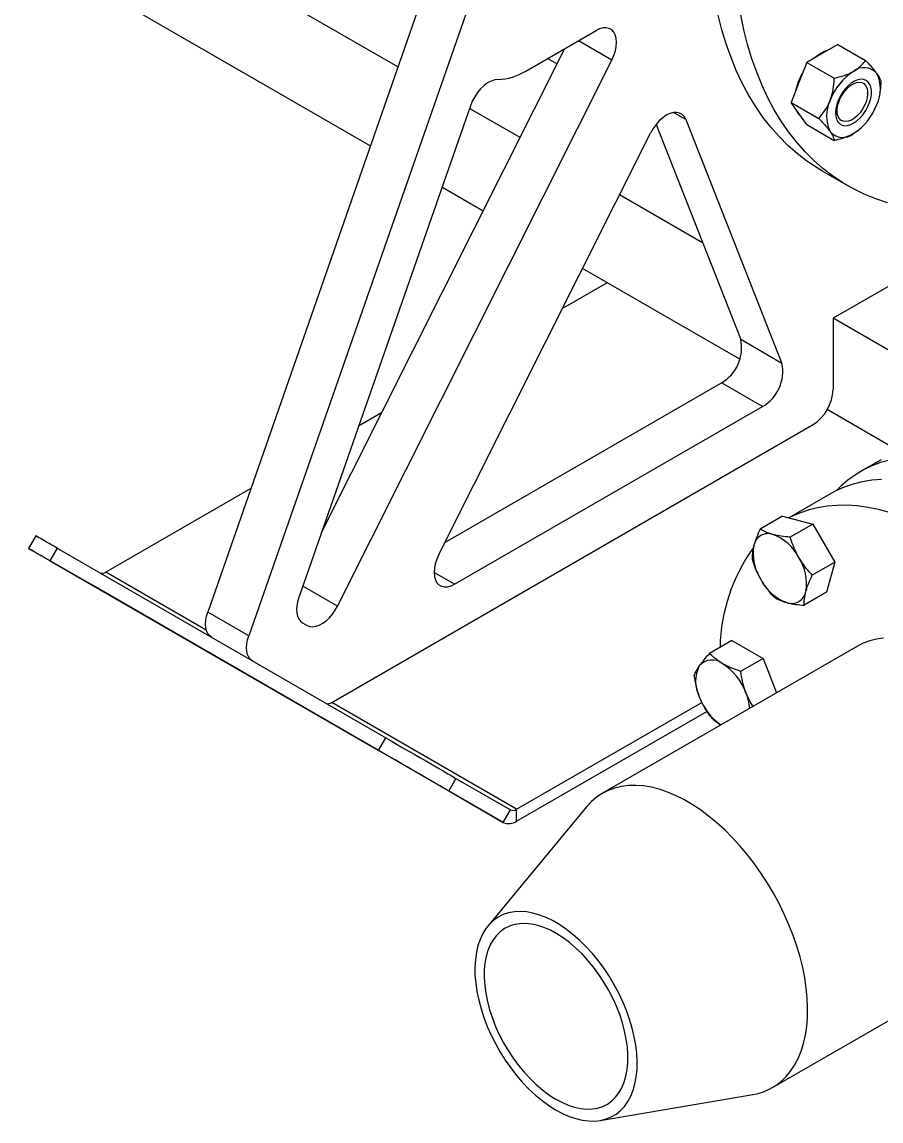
# Model space of a CAD drawing. Header units: inches. Extents: x 0.9 to 37.1, y -8.4 to 11.7.
# Drawn here: x 15.3501 to 15.5041, y 2.9761 to 3.1732 of the extents above; entities that cross this region are included whole.
import ezdxf

# ---------------------------------------------------------------- set-up
doc = ezdxf.new("R2010")
doc.units = ezdxf.units.IN
doc.header["$MEASUREMENT"] = 0

msp = doc.modelspace()

# ---------------------------------------------------------------- linework, layer by layer
at = {"color": 7, "linetype": 'Continuous', "lineweight": 25}
for p, q in [((15.4175179990402, 3.165085099304189), (15.28513519464148, 3.241508065574994)), ((15.41257756332923, 3.150925885218189), (15.27040140890678, 3.233002432117851)), ((15.42321667392391, 3.181417415400504), (15.38341734018306, 3.067353126360908)), ((15.43058236956127, 3.177165289818094), (15.39078303582042, 3.063101000778498)), ((15.4404464677461, 3.164354081753336), (15.45304501571868, 3.171627068688021)), ((15.4558968350107, 3.166329579030272), (15.44988266759751, 3.169801483976334)), ((15.49639285731941, 3.169137097951239), (15.49360316066791, 3.167526640353882)), ((15.49639285731941, 3.169137097951239), (15.50134628763553, 3.16627754349707)), ((15.40382375883948, 3.081593439737071), (15.44742692795888, 3.168383815658872)), ((15.49360316066791, 3.167526640353882), (15.49081346401641, 3.165916182756522)), ((15.4067063277164, 3.068417828437881), (15.4558968350107, 3.166329579030272)), ((15.44604195124321, 3.165627074526912), (15.44434677304046, 3.166605680073153)), ((15.49081346401641, 3.165916182756522), (15.48941861569065, 3.162321106183899)), ((15.49081346401641, 3.165916182756522), (15.49576689433253, 3.163056628302352)), ((15.48941861569065, 3.162321106183899), (15.4880237673649, 3.158726029611278)), ((15.50413598428704, 3.162308305546541), (15.50397532770894, 3.160758942995868)), ((15.50174483234066, 3.160404911463534), (15.50174483234066, 3.160506543510168)), ((15.50395813742189, 3.160483221247104), (15.50399686650402, 3.160756704885201)), ((15.4305225220186, 3.158111691527242), (15.39975972088203, 3.069945968368202)), ((15.43941805262602, 3.152442467475077), (15.43036745339579, 3.157667267197702)), ((15.4880237673649, 3.158726029611278), (15.49297719768103, 3.155866475157106)), ((15.48941861569065, 3.156741410636013), (15.4880237673649, 3.158726029611278)), ((15.48930076456045, 3.156809444645332), (15.489015991521, 3.157314272611212)), ((15.46913537199056, 3.155672684510789), (15.46696139373331, 3.156927695445042)), ((15.46913537199056, 3.155672684510789), (15.4863643641121, 3.111938202235685)), ((15.4896602688092, 3.156397581593352), (15.48930076456045, 3.156809444645332)), ((15.49081346401641, 3.15475679166075), (15.48941861569065, 3.156741410636013)), ((15.4989220146556, 3.155616750039831), (15.49901002582095, 3.155667574322182)), ((15.46380020099596, 3.154770478175721), (15.47899866847473, 3.116190327818095)), ((15.49081346401641, 3.15475679166075), (15.49576689433253, 3.15189723720658)), ((15.49998213867829, 3.153659343031963), (15.50004904363631, 3.153711738494677)), ((15.42484439931048, 3.077636515633759), (15.46283025411129, 3.153245850561814)), ((15.49362708021637, 3.146419562073571), (15.49823063998972, 3.143761983584564)), ((15.43279307735152, 3.139255717379632), (15.42542701768483, 3.143508053111703)), ((15.47216449866916, 3.1335383465599), (15.45725378811907, 3.142146116538933)), ((15.47882639908424, 3.112681246396853), (15.45062881284457, 3.128959366443489)), ((15.5103007666639, 3.128531249991374), (15.49556937538918, 3.120026998826554)), ((15.45505804938371, 3.126402422615524), (15.44701008446254, 3.121756431359242)), ((15.53958680418341, 3.094616278066049), (15.49556937538918, 3.120026998826555)), ((15.49556937538918, 3.120026998826554), (15.49556937538918, 3.10726854864084)), ((15.4863643641121, 3.111938202235685), (15.47899866847473, 3.116190327818095)), ((15.42594861072495, 3.07983440458757), (15.47554536988749, 3.108466004211371)), ((15.48291106552485, 3.104213878628961), (15.47554536988749, 3.108466004211371)), ((15.42769621860251, 3.072339025976009), (15.48291106552485, 3.104213878628961)), ((15.41460238342362, 3.103047863772527), (15.41047909824939, 3.100667541908023)), ((15.50702913881159, 3.096400151305109), (15.49449060657768, 3.10363849189133)), ((15.40566381730622, 3.05111435798278), (15.4918865275705, 3.100889669121063)), ((15.50414674658732, 3.094646171194515), (15.50046389876864, 3.09252010840331)), ((15.39114750009103, 3.089507647836224), (15.36515249130074, 3.074501048686034)), ((15.49493630603502, 3.088486203633315), (15.48760409168651, 3.084253406387548)), ((15.48650026925113, 3.084549087164853), (15.48248295666007, 3.082229941970426)), ((15.48650026925113, 3.084549087164853), (15.49188954933753, 3.083105461384122)), ((15.49188954933753, 3.083105461384122), (15.48787223674647, 3.080786316189695)), ((15.49188954933753, 3.083105461384122), (15.495834776177, 3.076272128070843)), ((15.35262433103364, 3.080996145227553), (15.35132224770031, 3.07874087074515)), ((15.35643709564977, 3.07879549614481), (15.35513501231644, 3.076540221662407)), ((15.35643709564977, 3.07879549614481), (15.41536266074865, 3.04477849148553)), ((15.36275665796741, 3.072137526664413), (15.35297765001241, 3.077784662982762)), ((15.35513501231644, 3.076540221662407), (15.41406057741532, 3.042523217003128)), ((15.38317122595683, 3.064099054581742), (15.36515249130074, 3.074501048686034)), ((15.42769621860251, 3.072339025976009), (15.42401337083247, 3.074465088739134)), ((15.495834776177, 3.076272128070843), (15.49181746358593, 3.073952982876416)), ((15.495834776177, 3.076272128070843), (15.49439072293006, 3.070882420538298)), ((15.43641361434101, 3.029616270840314), (15.36275665796741, 3.072137526664413)), ((15.4067063277164, 3.068417828437881), (15.40048056152533, 3.072011886758306)), ((15.49439072293006, 3.070882420538298), (15.49037341033899, 3.06856327534387)), ((15.39078303582042, 3.063101000778498), (15.38341734018306, 3.067353126360908)), ((15.40044358694364, 3.065417833443715), (15.40125034175771, 3.064951952402253)), ((15.49995194248143, 3.061252964961581), (15.45421213252549, 3.034847934720891)), ((15.47740832849497, 3.06225328834761), (15.4733910159039, 3.059934143153183)), ((15.47740832849497, 3.06225328834761), (15.48298772179797, 3.059032373152892)), ((15.48298772179797, 3.059032373152892), (15.47897040920691, 3.056713227958466)), ((15.48298772179797, 3.059032373152892), (15.48538816662706, 3.052845476119287)), ((15.43880944767434, 3.031979792861935), (15.40566381730622, 3.05111435798278)), ((15.43880944767434, 3.031979792861935), (15.4720149978806, 3.051148948969052)), ((15.43880944767434, 3.029853384497649), (15.47290698218191, 3.049537472181283)), ((15.41406057741532, 3.042523217003128), (15.41536266074865, 3.04477849148553)), ((15.42793668971935, 3.037518681641067), (15.42663460638601, 3.035263407158664)), ((15.42793668971935, 3.037518681641067), (15.43771569767434, 3.031871545322717)), ((15.42663460638601, 3.035263407158664), (15.43641361434101, 3.029616270840314)), ((15.45135532992073, 3.03241613508435), (15.43365515276006, 3.01103591314211)), ((15.43641361434101, 3.029616270840314), (15.43771569767434, 3.031871545322717)), ((15.43880944767434, 3.029853384497649), (15.43880944767434, 3.031979792861935)), ((15.4846784064105, 2.982073082169568), (15.53041821636643, 3.008478112410258)), ((15.45377754771081, 2.976179125911959), (15.48114388679769, 2.980815250025929))]:
    msp.add_line(p, q, dxfattribs=at)
at = {"color": 7, "linetype": 'Continuous', "lineweight": 25, "flags": 128}
for points in [[(15.49362708021637, 3.146419562073571), (15.49268436963481, 3.146984919771534), (15.49086282967049, 3.148204495499006), (15.48911795822378, 3.149547232197377), (15.48745231613415, 3.151011159215379), (15.48586834796104, 3.152594128038243), (15.48436837839619, 3.154293815440931), (15.48295460885176, 3.156107726897796), (15.48162911422952, 3.158033200243638), (15.48039383987562, 3.160067409580805), (15.4792505987255, 3.16220736942658), (15.47820106864322, 3.16444993909479), (15.47724678995889, 3.166791827305201), (15.47638916320807, 3.169229597013923), (15.47562944707629, 3.171759670457744), (15.47496875655174, 3.174378334404991)], [(15.50528570289921, 3.140713681379301), (15.50318528788834, 3.141424559610169), (15.50115021284718, 3.142264648939885), (15.499183464529, 3.143232716421513), (15.49728792940816, 3.144327341282528), (15.49546638944384, 3.14554691701), (15.49372151799713, 3.14688965370837), (15.4920558759075, 3.148353580726373), (15.4904719077344, 3.149936549549237), (15.48897193816954, 3.151636236951925), (15.48755816862511, 3.15345014840879), (15.48623267400287, 3.155375621754633), (15.48499739964897, 3.157409831091799), (15.48385415849885, 3.159549790937572), (15.48280462841657, 3.161792360605784), (15.48185034973224, 3.164134248816195), (15.48099272298142, 3.166572018524917), (15.48023300684964, 3.169102091968738), (15.47957231632509, 3.171720755915985), (15.47901162106222, 3.174424167116206)], [(15.4558968350107, 3.166329579030272), (15.45625636431975, 3.167146150492283), (15.45651943270173, 3.167969573555202), (15.45667813823656, 3.168775114637631), (15.45672771380459, 3.169538577288405), (15.45666667027903, 3.170237028987819), (15.45649684125559, 3.1708494899835), (15.45622332797587, 3.17135756347), (15.45585434609871, 3.171745988183092), (15.45540097892224, 3.172003096810201), (15.45487684446916, 3.172121166447459), (15.45429768643519, 3.17209665057654), (15.45368090128762, 3.171930285593248), (15.45304501571868, 3.171627068688021)], [(15.43546953299669, 3.162848712160433), (15.434873368498, 3.162779532772596), (15.43424491094128, 3.162567989050074), (15.4336032556914, 3.16222050864183), (15.43296789911842, 3.161747649564235), (15.4323581462103, 3.161163779401084), (15.43179252400062, 3.160486638751832), (15.43128821863399, 3.159736802192454), (15.43086055317378, 3.158937053127374), (15.4305225220186, 3.158111691527242)], [(15.49641032955421, 3.155243650705792), (15.49674287728064, 3.154890097840046), (15.49715443396568, 3.154659491062871), (15.49763177183883, 3.154559242265828), (15.49815954886811, 3.154592573527739), (15.49872080186553, 3.154758413554424), (15.49929749169796, 3.155051432110968), (15.49987108307968, 3.155462211339868), (15.50042314031173, 3.155977548458718), (15.50093591982044, 3.156580880108498), (15.50139294045047, 3.157252814713559), (15.50177951318275, 3.157971755742826), (15.50208321325159, 3.158714595840071), (15.50229427948688, 3.15945745951336), (15.50240592804616, 3.160176470513), (15.50241457045287, 3.16084851923386), (15.50231992893295, 3.161452005477088), (15.50212504534272, 3.161967532698275), (15.50183618340111, 3.162378531428358), (15.50146262736862, 3.162671791829978), (15.50101638364348, 3.162837888272533), (15.50051179486619, 3.162871482279695), (15.49996507893523, 3.162771494112432), (15.49939380775047, 3.162541137472711), (15.49881634243782, 3.162187816212469), (15.49825124320757, 3.161722886367726), (15.49771667281395, 3.161161291166236), (15.49722981278925, 3.160521080739858), (15.49680631121526, 3.159822831978461), (15.49645977978103, 3.159088987171761), (15.49620135629197, 3.15834313269565), (15.49603934669166, 3.157609240926686), (15.49597895810196, 3.156910899750168), (15.49602213146182, 3.156270554426108), (15.49616747914393, 3.155708786180099), (15.49641032955421, 3.155243650705792)], [(15.50137837818235, 3.161772645473053), (15.50159967292032, 3.161336400796436), (15.50172143188854, 3.1608036783914), (15.50173897595815, 3.160194950481215), (15.50165163092039, 3.159533610138091), (15.50146275339609, 3.158845072300532), (15.50117960184256, 3.158155797091497), (15.50081305761524, 3.157492272970719), (15.5003772068032, 3.156879998798052), (15.49988879890872, 3.156342503926585), (15.49936660317331, 3.155900443982796), (15.4988306872862, 3.155570807082416), (15.4983016461944, 3.155366260986663), (15.49779981065038, 3.155294666287288), (15.49734446591265, 3.155358774328435), (15.49695311062414, 3.155556121474037), (15.49664078434911, 3.15587912378396), (15.49641948961114, 3.156315368460576), (15.49629773064292, 3.156848090865612), (15.49628018657331, 3.157456818775797), (15.49636753161107, 3.158118159118921), (15.49655640913537, 3.15880669695648), (15.49683956068889, 3.159495972165516), (15.49720610491622, 3.160159496286293), (15.49764195572826, 3.160771770458959), (15.49813036362273, 3.161309265330427), (15.49865255935815, 3.161751325274216), (15.49918847524526, 3.162080962174596), (15.49971751633706, 3.162285508270348), (15.50021935188108, 3.162357102969724), (15.50067469661881, 3.162292994928577), (15.50106605190731, 3.162095647782976), (15.50137837818235, 3.161772645473053)], [(15.46913537199056, 3.155672684510789), (15.46885954897465, 3.156185655752627), (15.46848652034945, 3.156576733492972), (15.46802769783917, 3.156833953847546), (15.46749711778195, 3.156949447908872), (15.4669110117291, 3.156919682472573), (15.46628730988801, 3.156745568125465), (15.46564509259969, 3.156432431388814), (15.46500400663134, 3.155989851768925), (15.4643836641407, 3.155431368700055), (15.46380304269925, 3.154774067344865), (15.46327990472867, 3.154038055923628), (15.46283025411129, 3.153245850561814)], [(15.5057091680504, 3.094599393274365), (15.50407709191909, 3.094135763906528), (15.50250824452874, 3.093542715437676), (15.50100658892405, 3.092821745959712), (15.49957591841737, 3.091974676704107), (15.49821984700658, 3.091003647441317), (15.49694180024576, 3.089911111075533), (15.49614398231469, 3.089126231910863)], [(15.50424965471502, 3.091111708339234), (15.50249050311625, 3.090965822923288), (15.50078455061259, 3.090687828109693), (15.49913617635966, 3.090278437507147), (15.49754961171051, 3.089738702015454), (15.49602892935385, 3.089070007127884), (15.49493630603502, 3.088486203633315)], [(15.51417339248567, 3.081619715003087), (15.51366550419599, 3.081894343725837), (15.51164319622579, 3.082913685456248), (15.50962998021896, 3.083809688283011), (15.50763102407211, 3.084580052179721), (15.50565145907701, 3.085222799633303), (15.50369636674861, 3.085736280720262), (15.50177076578088, 3.086119177342012), (15.49987959916388, 3.086370506608417), (15.49802772149519, 3.086489623360856), (15.49621988651823, 3.086476221828331), (15.49446073491946, 3.086330336412385), (15.4927547824158, 3.08605234159879), (15.49110640816287, 3.085642950996244), (15.48951984351372, 3.085103215504552), (15.48799916115706, 3.084434520616981), (15.48762865940864, 3.084246825434903)], [(15.35513501231644, 3.076540221662407), (15.35428515043062, 3.077030829359511), (15.35352363067295, 3.077470424082384), (15.35286155771631, 3.077852595550084), (15.35230858607526, 3.078171770842037), (15.35187277932151, 3.078423295663766), (15.35156049249888, 3.078603502216986), (15.35137627945245, 3.078709762684363), (15.35132282642325, 3.078740527549001), (15.35140091287682, 3.0786953481899), (15.35160940013682, 3.07857488342385), (15.35194524798953, 3.078380889898402), (15.352403559017, 3.078116196475994), (15.35297765001241, 3.077784662982762)], [(15.42484439931048, 3.077636515633759), (15.42448487000143, 3.076819944171747), (15.42422180161945, 3.075996521108828), (15.42406309608462, 3.0751909800264), (15.42401352051659, 3.074427517375625), (15.42407456404215, 3.073729065676211), (15.42424439306559, 3.07311660468053), (15.42451790634531, 3.072608531194031), (15.42488688822247, 3.072220106480938), (15.42534025539894, 3.07196299785383), (15.42586438985202, 3.071844928216571), (15.42644354788599, 3.07186944408749), (15.42706033303356, 3.072035809070782), (15.42769621860251, 3.072339025976009)], [(15.39975972088203, 3.069945968368202), (15.39954123721201, 3.06920429210866), (15.39940855373613, 3.068480333458635), (15.39936491705779, 3.067791806806333), (15.39941139491346, 3.067155559562043), (15.3995468500465, 3.066587159922483), (15.39976796803446, 3.066100515935951), (15.40006933838892, 3.065707535189293), (15.40044358694364, 3.065417833443715)], [(15.38410120624467, 3.062824991436421), (15.38372695768995, 3.063114693181999), (15.38342558733548, 3.063507673928657), (15.38320446934753, 3.063994317915189), (15.38306901421449, 3.064562717554749), (15.38302253635882, 3.065198964799039), (15.38306617303716, 3.065887491451341), (15.38319885651304, 3.066611450101366), (15.38341734018306, 3.067353126360908)], [(15.40125034175771, 3.064951952402253), (15.40171977491691, 3.064764648057531), (15.4022486826592, 3.064708227903307), (15.40282232939003, 3.064784263829067), (15.40342473306759, 3.064990637441591), (15.40403911046931, 3.065321599084296), (15.40464834477957, 3.065767928025106), (15.40523546247148, 3.066317189349973), (15.40578410619652, 3.066954080404868), (15.40627899050726, 3.067660857134226), (15.4067063277164, 3.068417828437881)], [(15.39146690188203, 3.058572865854011), (15.39109265332731, 3.058862567599589), (15.39079128297285, 3.059255548346248), (15.39057016498489, 3.059742192332778), (15.39043470985185, 3.060310591972339), (15.39038823199618, 3.060946839216629), (15.39043186867452, 3.061635365868931), (15.3905645521504, 3.062359324518956), (15.39078303582042, 3.063101000778498)], [(15.50460116598277, 3.062645490140315), (15.50333171442763, 3.062483491506224), (15.50211874955468, 3.062189880749798), (15.50096805169394, 3.06176605706), (15.49995194248143, 3.061252964961581)], [(15.41536266074865, 3.04477849148553), (15.41628847186263, 3.04424402497917), (15.41727673179395, 3.043673493388731), (15.41831302948748, 3.043075216349525), (15.41938225338928, 3.042457918087988), (15.42046881180719, 3.041830600202808), (15.42155686027277, 3.041202410401348), (15.4226305325893, 3.040582509105471), (15.42367417219672, 3.039979935871971), (15.42467256047949, 3.039403477575465), (15.42561113868825, 3.03886154027599), (15.42647622023923, 3.038362026639708), (15.42725519029544, 3.037912220700242), (15.42793668971935, 3.037518681641067)], [(15.42663460638601, 3.035263407158664), (15.4259531069621, 3.03565694621784), (15.4251741369059, 3.036106752157306), (15.42430905535491, 3.036606265793587), (15.42337047714615, 3.037148203093062), (15.42237208886339, 3.037724661389567), (15.42132844925597, 3.038327234623068), (15.42025477693943, 3.038947135918945), (15.41916672847386, 3.039575325720405), (15.41808017005594, 3.040202643605586), (15.41701094615414, 3.040819941867122), (15.41597464846062, 3.041418218906328), (15.41498638852929, 3.041988750496767), (15.41406057741532, 3.042523217003128)], [(15.48114388679769, 2.980815250025929), (15.48191254564508, 2.980972982300957), (15.48309508163717, 2.981331913396554), (15.48421257005818, 2.981820124601852), (15.48525968556688, 2.982435289368128), (15.48623143818103, 2.983174476155127), (15.48712319705689, 2.984034162401184), (15.48793071255729, 2.985010251309838), (15.48865013650315, 2.986098091372931), (15.48927804051175, 2.987292498537161), (15.48981143233452, 2.988587780908463), (15.49024777011653, 2.989977765876469), (15.49058497450955, 2.991455829529809), (15.49082143858108, 2.993014928222069), (15.49095603547212, 2.994647632137971), (15.49098812376721, 2.996346160699828), (15.490917550551, 2.998102419645534), (15.49074465213701, 2.999908039601419), (15.49047025246491, 3.001754415966118), (15.49009565917411, 3.003632749915417), (15.48962265737222, 3.00553409033266), (15.48905350112824, 3.007449376464892), (15.48839090273086, 3.009369481101479), (15.48763801976318, 3.011285254069414), (15.48679844005541, 3.013187565838069), (15.48587616458721, 3.015067351025555), (15.48487558842117, 3.016915651599407), (15.48380147975839, 3.018723659565679), (15.4826589572158, 3.020482758943048), (15.48145346543361, 3.022184566821892), (15.48019074912914, 3.023820973312669), (15.47887682572062, 3.025384180193236), (15.47751795665145, 3.026866738070925), (15.47612061755156, 3.028261581882298), (15.47469146737813, 3.029562064561381), (15.47323731668254, 3.030761988715978), (15.47176509515509, 3.031855636161045), (15.4702818186018, 3.032837795168462), (15.46879455551092, 3.033703785303289), (15.46731039336838, 3.034449479728161), (15.46583640488267, 3.035071324869558), (15.46437961428018, 3.035566357352193), (15.46294696383155, 3.035932218120851), (15.46154528076859, 3.036167163682356), (15.46018124474941, 3.036270074414115), (15.45886135602683, 3.036240459899625), (15.45759190447169, 3.036078461265534), (15.45637893959875, 3.035784850509108), (15.45522824173801, 3.03536102681931), (15.4541452944888, 3.034809009909031), (15.45313525858793, 3.034131430390235), (15.45220294731645, 3.033331517237897), (15.45135532992073, 3.03241613508435)], [(15.43242928853203, 2.996184421900799), (15.43294248124197, 2.994611480171734), (15.43354638658362, 2.993040237486895), (15.43423676859491, 2.991481714984777), (15.43500878474207, 2.98994684458094), (15.43585701988652, 2.98844639228846), (15.43677552426817, 2.986990882702098), (15.43775785523873, 2.985590525175818), (15.43879712245226, 2.984255142211512), (15.43988603619595, 2.982994100561204), (15.44101695852229, 2.981816245526013), (15.44218195682371, 2.980729838912724), (15.44337285947418, 2.979742501083147), (15.44458131314729, 2.978861157502754), (15.44579884140876, 2.978091990163519), (15.44701690417265, 2.977440394221679), (15.44822695760385, 2.976910940154595), (15.44942051404696, 2.976507341702137), (15.45058920156109, 2.976232429817463), (15.45172482264304, 2.976088132809918), (15.45281941172686, 2.976075462819336), (15.45386529105659, 2.976194508716597), (15.4548551245402, 2.976444435480264), (15.45578196920698, 2.976823490053664), (15.45663932390754, 2.977329013641314), (15.45742117491467, 2.977957460358465), (15.45812203810531, 2.978704422102934), (15.45873699742774, 2.979564659474776), (15.45926173938416, 2.980532138526907), (15.45969258328679, 2.981600073088908), (15.4600265070752, 2.982760972367137), (15.46026116851393, 2.984006693487262), (15.46039492162162, 2.985328498610676), (15.46042682821629, 2.986717116224153), (15.46035666449612, 2.988162806172854), (15.46018492260919, 2.989655427980517), (15.45991280720144, 2.991184511977607), (15.45954222696694, 2.992739332738532), (15.45907578125978, 2.99430898431279), (15.45851674186145, 2.99588245672238), (15.45786903003166, 2.997448713188888), (15.45713718900351, 2.998996767548555), (15.456326352116, 3.000515761312323), (15.45544220680729, 3.001995039830336), (15.45449095472149, 3.003424227026649), (15.45347926820848, 3.00479329817995), (15.45241424352227, 3.006092650239775), (15.45130335104582, 3.007313169185006), (15.45015438289165, 3.008446293952186), (15.44897539824586, 3.009484076485221), (15.44777466683863, 3.010419237485288), (15.44656061093804, 3.011245217469884), (15.44534174627396, 3.011956222782882), (15.44412662230625, 3.012547266232868), (15.44292376225646, 3.013014202074705), (15.44174160332361, 3.013353755088955), (15.44058843750322, 3.013563543555193), (15.43947235342497, 3.013642095958059), (15.43840117961677, 3.013588861308888), (15.43738242959325, 3.013404213010495), (15.43642324915384, 3.013089446238022), (15.43553036626017, 3.01264676885422), (15.43471004384419, 3.012079285922874), (15.43396803587826, 3.011390977929008), (15.43330954701511, 3.010586672858654), (15.43273919608101, 3.009672012333986), (15.43226098367796, 3.008653412041402), (15.43187826412237, 3.007538016730092), (15.43159372191694, 3.006333650096754), (15.43140935292079, 3.005048759907984), (15.43132645034997, 3.003692358745266), (15.43134559570646, 3.00227396078818), (15.43146665469931, 3.000803515079281), (15.43168877818669, 2.999291335738702), (15.43201040813192, 2.997748029618017), (15.43242928853203, 2.996184421900799)], [(15.43396626640483, 2.996032308463027), (15.43445637835718, 2.994539600740057), (15.43503842668661, 2.993049422012632), (15.43570772508222, 2.991573770323654), (15.43645888474687, 2.990124526752852), (15.43728585778461, 2.988713359757317), (15.4381819858948, 2.987351631223945), (15.4391400539808, 2.986050304990205), (15.44015234824172, 2.984819858569761), (15.4412107182794, 2.983670198793701), (15.4423066427206, 2.982610582046552), (15.44343129782611, 2.981649539739317), (15.44457562853432, 2.980794809619573), (15.44573042136721, 2.980053273471667), (15.44688637861189, 2.979430901708649), (15.44803419318034, 2.978932705302005), (15.44916462354454, 2.978562695436266), (15.45026856814389, 2.978323851213309), (15.45133713866559, 2.97821809566638), (15.45236173160809, 2.978246280276958), (15.45333409755148, 2.978408178119133), (15.45424640757693, 2.978702485686672), (15.45509131630054, 2.979126833388092), (15.45586202101405, 2.979677804625214), (15.4565523164563, 2.980350963301603), (15.45715664477426, 2.981140889539406), (15.45767014027166, 2.982041223317027), (15.45808866858469, 2.983044715676275), (15.45840885996945, 2.984143287086717), (15.45862813643318, 2.985328092497308), (15.45874473249074, 2.986589592551534), (15.45875770937922, 2.987917630392709), (15.45866696261636, 2.98930151344101), (15.45847322284172, 2.990730099483842), (15.45817804993405, 2.992191886386381), (15.45778382045205, 2.993675104700007), (15.45729370849971, 2.995167812422978), (15.45671166017027, 2.996657991150403), (15.45604236177466, 2.998133642839382), (15.45529120211001, 2.999582886410184), (15.45446422907227, 3.000994053405718), (15.45356810096208, 3.002355781939089), (15.45261003287608, 3.00365710817283), (15.45159773861516, 3.004887554593275), (15.45053936857748, 3.006037214369335), (15.44944344413628, 3.007096831116484), (15.44831878903077, 3.008057873423717), (15.44717445832256, 3.008912603543463), (15.44601966548968, 3.009654139691368), (15.44486370824499, 3.010276511454387), (15.44371589367654, 3.01077470786103), (15.44258546331234, 3.011144717726769), (15.44148151871299, 3.011383561949726), (15.44041294819129, 3.011489317496655), (15.43938835524879, 3.011461132886077), (15.4384159893054, 3.011299235043903), (15.43750367927995, 3.011004927476363), (15.43665877055635, 3.010580579774943), (15.43588806584283, 3.01002960853782), (15.43519777040058, 3.009356449861432), (15.43459344208262, 3.008566523623629), (15.43407994658522, 3.007666189846009), (15.4336614182722, 3.00666269748676), (15.43334122688744, 3.005564126076317), (15.4331219504237, 3.004379320665727), (15.43300535436614, 3.0031178206115), (15.43299237747766, 3.001789782770325), (15.43308312424052, 3.000405899722025), (15.43327686401516, 2.998977313679194), (15.43357203692283, 2.997515526776653), (15.43396626640483, 2.996032308463027)]]:
    msp.add_lwpolyline(points, dxfattribs=at)
at = {"color": 7, "linetype": 'Continuous', "lineweight": 25}
for centre, radius, start, end in [((15.49670517777461, 3.161881026622197), 0.006555655955919872, 109.2310671891189, 130.7635562781864), ((15.43514795968402, 3.172891732838655), 0.0100481676806571, 271.8339602581257, 301.8239406971535), ((15.49943749848312, 3.158497828565459), 0.01085886088813131, 149.735748393948, 167.852891865761), ((15.50485733810799, 3.155463495398567), 0.01048756709249507, 122.6379705890684, 159.772886214405), ((15.50110203888311, 3.161968227058972), 0.003004596040078862, 40.53279586037225, 129.2481680774329), ((15.49780557827464, 3.161131015759402), 0.006238611718783807, 333.4364295104116, 26.56357048958175), ((15.50059660042996, 3.156299642967325), 0.006238611718786587, 153.4364295104328, 206.563570489568), ((15.49354484059661, 3.161967163328165), 0.01048756709250379, 302.6379705890903, 339.7728862143919), ((15.49730013982149, 3.155462431667753), 0.003004596040078382, 220.5327958603364, 309.2481680774445), ((15.47193458621148, 3.114714361968188), 0.007216628950704387, 300.0226393295183, 11.80157124647593), ((15.47930028184884, 3.110462236385777), 0.007216628950703011, 300.0226393295192, 11.80157124649261), ((15.48760727654203, 3.107612882214291), 0.00796954099441341, 302.4763035593674, 357.5236962950133), ((9.630227260368246, -6.837824286834566), 11.45114959285105, 59.99633097018912, 60.018357738007), ((15.483897544916, 3.078783490277132), 0.002616873407543201, 71.0807134526988, 168.930038302076), ((15.48177420579968, 3.073206422741209), 0.008583448034911149, 27.12956320627972, 69.74327230625002), ((15.50713373643268, 3.060324299081906), 0.03185991243693277, 144.4013852711497, 178.7388455509958), ((15.48979047646713, 3.077833615833178), 0.008584854303463146, 170.2602057457002, 212.8691095645584), ((15.48220275538413, 3.07246132416642), 0.008584854303463146, 350.2602057457009, 32.86910956455765), ((15.36450324661118, 3.075419131030015), 0.001124452692311035, 249.6195826386478, 305.2669873759932), ((15.49021902605158, 3.077088517258399), 0.0085834480349218, 207.1295632063116, 249.7432723062268), ((15.48809568693526, 3.071511449722466), 0.002616873407543201, 251.0807134526996, 348.9300383020766), ((15.47384819545069, 3.0557477490462), 0.003004596040077716, 50.75183192255634, 139.4672041396535), ((15.47714465605916, 3.054910537746627), 0.006238611718784602, 153.4364295104146, 206.5635704895789), ((15.47009289622582, 3.049243017385795), 0.01048756709249329, 20.22711378558921, 57.36202941093713), ((15.4714795641143, 3.049472085370972), 0.009111056978538059, 3.729799256975352, 21.89060924728022), ((15.40501457261666, 3.052032440326748), 0.001124452692299925, 249.6195826384429, 305.2669873762852), ((15.48155177309002, 3.05583258237661), 0.01065465961274381, 200.388387367029, 235.0101709818605), ((15.43816869918883, 3.032874181414391), 0.001100222479525719, 245.6860478386311, 305.6181726598618), ((15.43740590337273, 3.031812521326835), 0.002410011145624759, 245.6860478385628, 305.6181726598709)]:
    msp.add_arc(centre, radius, start, end, dxfattribs=at)
for points, knots in [([(15.4992010893523, 3.164295024911249), (15.49956684700016, 3.164534453835297), (15.50031157950844, 3.165021963814104), (15.50094716053325, 3.165722449556601), (15.50125616190504, 3.166152199348325), (15.50134628763553, 3.16627754349707)], [0, 0, 0, 0, 0.4060446745436644, 0.8267623950146954, 1, 1, 1, 1]), ([(15.50134628763553, 3.16627754349707), (15.50156013774372, 3.166054236071973), (15.50206608689315, 3.165525911804343), (15.50279289008601, 3.164712645493953), (15.5031863898459, 3.164187012365028), (15.50338563432955, 3.163920863533344)], [0, 0, 0, 0, 0.2654708005954909, 0.6280788300799409, 0.9999999999999999, 0.9999999999999999, 0.9999999999999999, 0.9999999999999999]), ([(15.49576689433253, 3.163056628302352), (15.49636975316545, 3.163209257432385), (15.49759743012514, 3.163520075249238), (15.49869156295149, 3.16400228561597), (15.49918765083913, 3.164287304053469), (15.4992010893523, 3.164295024911249)], [0, 0, 0, 0, 0.4841952181635592, 0.9860273763411892, 1, 1, 1, 1]), ([(15.50338563432955, 3.163920863533344), (15.50341676832877, 3.163875989667418), (15.50362112856716, 3.163581442414594), (15.50390533316951, 3.163087753556152), (15.50407871203792, 3.162623162860108), (15.50412180408919, 3.1623862619577), (15.50413598428704, 3.162308305546541)], [0, 0, 0, 0, 0.06625438873007879, 0.4348867160202348, 0.814039528473817, 0.9999999999999999, 0.9999999999999999, 0.9999999999999999, 0.9999999999999999]), ([(15.49501654437504, 3.159089490741268), (15.49518717561093, 3.159606549549974), (15.49553460410362, 3.160659351879), (15.4957079377794, 3.162017532686411), (15.49575358152468, 3.162821993142519), (15.49576689433253, 3.163056628302352)], [0, 0, 0, 0, 0.4060446745436587, 0.8267623950146854, 1, 1, 1, 1]), ([(15.49297719768103, 3.155866475157106), (15.49336324429193, 3.15632758918972), (15.49414939936455, 3.157266613456621), (15.49476117314381, 3.158435134227186), (15.49500980908194, 3.159072232403681), (15.49501654437504, 3.159089490741268)], [0, 0, 0, 0, 0.4841952181635617, 0.9860273763411919, 1, 1, 1, 1]), ([(15.49297719768103, 3.155866475157106), (15.49319104778921, 3.155643167732011), (15.49369699693864, 3.155114843464379), (15.4944238001315, 3.154301577153992), (15.49481729989139, 3.153775944025066), (15.49501654437504, 3.153509795193382)], [0, 0, 0, 0, 0.2654708005954909, 0.6280788300799423, 0.9999999999999999, 0.9999999999999999, 0.9999999999999999, 0.9999999999999999]), ([(15.49501654437504, 3.153509795193383), (15.49504767837426, 3.153464921327456), (15.49525203861265, 3.153170374074632), (15.495536243215, 3.152676685216189), (15.49570962208341, 3.152212094520144), (15.49575271413468, 3.151975193617737), (15.49576689433253, 3.15189723720658)], [0, 0, 0, 0, 0.06625438873007974, 0.4348867160202358, 0.8140395284738154, 0.9999999999999999, 0.9999999999999999, 0.9999999999999999, 0.9999999999999999]), ([(15.49995434147731, 3.153695816913126), (15.49973450774116, 3.153507834409469), (15.49950400437219, 3.153310728172925), (15.49921449048763, 3.153143380090918), (15.4992010893523, 3.153135633815477)], [0, 0, 0, 0, 0.9537115971243189, 1, 1, 1, 1]), ([(15.4992010893523, 3.153135633815477), (15.49878634135224, 3.152924486419765), (15.4979418577982, 3.152494561493947), (15.49672844942689, 3.152127648378289), (15.49598402029264, 3.151949265683336), (15.49576689433253, 3.15189723720658)], [0, 0, 0, 0, 0.4060446745436617, 0.8267623950146954, 1, 1, 1, 1]), ([(15.48248295666007, 3.082229941970426), (15.48224507408193, 3.08172265211134), (15.48176494741998, 3.08069877138587), (15.48147543410184, 3.079759733589139), (15.4813293624627, 3.079285949546804)], [0, 0, 0, 0, 0.495457963477007, 1, 1, 1, 1]), ([(15.48474602912937, 3.081258990422712), (15.48468265870109, 3.081276401151355), (15.48420286117856, 3.08140822327557), (15.48338514242927, 3.081706930184053), (15.48278551671484, 3.082054542978187), (15.48248295666007, 3.082229941970426)], [0, 0, 0, 0, 0.07010571820325454, 0.5307925293049179, 1, 1, 1, 1]), ([(15.48787223674647, 3.080786316189695), (15.48731399307688, 3.080833908016142), (15.48618727050757, 3.080929964250889), (15.48522934354826, 3.081148652837739), (15.48474602912937, 3.081258990422712)], [0, 0, 0, 0, 0.4954579634770037, 1, 1, 1, 1]), ([(15.4894132825923, 3.077120510875707), (15.4892617480906, 3.077395540670715), (15.48886524125265, 3.078115186646658), (15.48833660041077, 3.079341380236539), (15.48802760119325, 3.080302876824693), (15.48787223674647, 3.080786316189695)], [0, 0, 0, 0, 0.2352153999993361, 0.615467193598177, 1, 1, 1, 1]), ([(15.4813293624627, 3.079285949546804), (15.4813127597982, 3.079222356132662), (15.48118705578277, 3.078740870313744), (15.48103695193081, 3.077883234303568), (15.48103824895746, 3.077190018381788), (15.48103890341313, 3.07684023443788)], [0, 0, 0, 0, 0.07010571820324345, 0.5307925293049165, 1, 1, 1, 1]), ([(15.48103890341313, 3.07684023443788), (15.4811925906613, 3.076361742041419), (15.48150141774318, 3.075400234744812), (15.48202937823828, 3.074173714055538), (15.4824284168116, 3.073449460111028), (15.48257994925896, 3.073174429123892)], [0, 0, 0, 0, 0.3805934879738687, 0.7647841813874878, 1, 1, 1, 1]), ([(15.49181746358593, 3.073952982876416), (15.4916252720447, 3.074161934514148), (15.4910850985391, 3.0747492139435), (15.49024517216299, 3.075782093967298), (15.48969178747781, 3.076672427787549), (15.4894132825923, 3.077120510875707)], [0, 0, 0, 0, 0.2152816572951781, 0.6050705810155967, 1, 1, 1, 1]), ([(15.48257994925896, 3.073174429123892), (15.48285440186084, 3.072732465926554), (15.48340741054581, 3.071841931514063), (15.48424687162899, 3.070808450065133), (15.48479193903493, 3.070215851772264), (15.4849841302526, 3.070006901124601)], [0, 0, 0, 0, 0.3894480145147106, 0.7847188654868468, 1, 1, 1, 1]), ([(15.49066386938856, 3.071008990452794), (15.4906815031033, 3.071073179079574), (15.49081501352571, 3.071559171441313), (15.49115363769847, 3.07252563791617), (15.49159484070301, 3.073474303668551), (15.49181746358593, 3.073952982876416)], [0, 0, 0, 0, 0.07010571820324239, 0.5307925293049166, 1, 1, 1, 1]), ([(15.49037341033899, 3.06856327534387), (15.49037004835656, 3.06893129768253), (15.49036326275077, 3.069674089938967), (15.49056306217843, 3.07056133700912), (15.49066386938856, 3.071008990452794)], [0, 0, 0, 0, 0.4954579634770077, 1, 1, 1, 1]), ([(15.4849841302526, 3.070006901124601), (15.48530112936162, 3.069820041777729), (15.48594093966317, 3.069442897073947), (15.48680915273201, 3.06917241776052), (15.48724720272189, 3.069035949576887)], [0, 0, 0, 0, 0.4954579634770018, 1, 1, 1, 1]), ([(15.48724720272189, 3.069035949576887), (15.48731160420042, 3.069019134060881), (15.48779920812992, 3.068891818479488), (15.48880544720001, 3.068701942035685), (15.48984757294563, 3.068609779072151), (15.49037341033899, 3.06856327534387)], [0, 0, 0, 0, 0.0701057182032541, 0.5307925293049162, 1, 1, 1, 1]), ([(15.4733910159039, 3.059934143153183), (15.47304386412343, 3.059542198546522), (15.47234319563877, 3.058751123146481), (15.47182569887523, 3.05805274609858), (15.47156460000425, 3.057700385520571)], [0, 0, 0, 0, 0.4954579634770097, 1, 1, 1, 1]), ([(15.4757491449815, 3.058074546898476), (15.47553258923636, 3.058205843528487), (15.47496594710016, 3.058549395729585), (15.47416263244132, 3.059168407190096), (15.47364917946338, 3.059677947086537), (15.4733910159039, 3.059934143153183)], [0, 0, 0, 0, 0.2352153999993392, 0.6154671935981799, 1, 1, 1, 1]), ([(15.47156460000425, 3.057700385520571), (15.47153204572646, 3.057653630729041), (15.4712855670099, 3.057299635438931), (15.47090775214919, 3.056682372591753), (15.47070408561959, 3.05620551748003), (15.4706013192524, 3.055964905202656)], [0, 0, 0, 0, 0.07010571820324431, 0.5307925293049174, 1, 1, 1, 1]), ([(15.47897040920691, 3.056713227958466), (15.47872083867185, 3.0567953400596), (15.47801939577815, 3.057026124313897), (15.47690723714116, 3.057457219407205), (15.4761368578892, 3.057867874368448), (15.4757491449815, 3.058074546898476)], [0, 0, 0, 0, 0.2152816572951944, 0.6050705810156016, 1, 1, 1, 1]), ([(15.4706013192524, 3.055964905202656), (15.47070722647231, 3.055311415202222), (15.47092098268921, 3.053992453658345), (15.47134876556228, 3.05274837829174), (15.47156460000425, 3.052120689972685)], [0, 0, 0, 0, 0.4954579634770082, 1, 1, 1, 1]), ([(15.47993368995876, 3.052869012728494), (15.47990113568097, 3.052954544314384), (15.47965465696441, 3.053602130958858), (15.4792768421037, 3.054873270488463), (15.4790731755741, 3.056096173631181), (15.47897040920691, 3.056713227958466)], [0, 0, 0, 0, 0.07010571820324102, 0.530792529304921, 1, 1, 1, 1]), ([(15.48119250324534, 3.050423371204969), (15.481045672488, 3.050646869042662), (15.48055143606005, 3.051399169003229), (15.48018867779617, 3.05226230348006), (15.47993368995876, 3.052869012728494)], [0, 0, 0, 0, 0.2970860686001879, 1, 1, 1, 1]), ([(15.47156460000425, 3.052120689972685), (15.47159818533228, 3.052035753599433), (15.47185247045581, 3.051392673497781), (15.47241880563734, 3.050230364432855), (15.47306497219811, 3.049262911120738), (15.4733910159039, 3.048774752057411)], [0, 0, 0, 0, 0.070105718203241, 0.5307925293049198, 1, 1, 1, 1]), ([(15.4733910159039, 3.048774752057411), (15.47364700501594, 3.048521449716409), (15.47416140273867, 3.048012450929966), (15.47486751938512, 3.047459026908491), (15.47533202873229, 3.047174422186001), (15.47544482900793, 3.047105309494644)], [0, 0, 0, 0, 0.4285953165577897, 0.8612415311285346, 1, 1, 1, 1])]:
    msp.add_open_spline(points, degree=3, knots=knots, dxfattribs=at)

doc.saveas('drawing.dxf')
